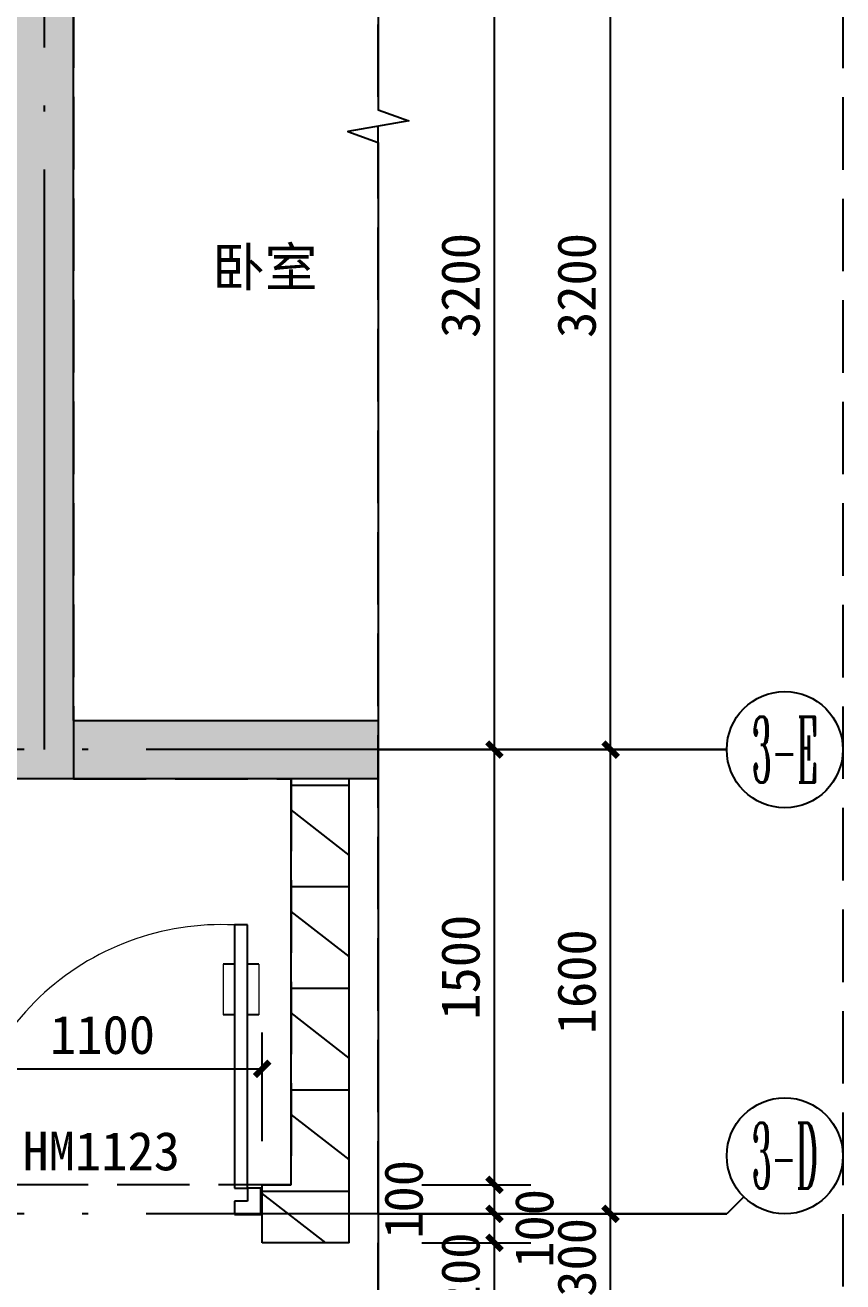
# Model space of a CAD drawing. Extents: x -10817 to 167545, y 26551 to 157048.
# Drawn here: x 70342 to 73158, y 118339 to 122671 of the extents above; entities that cross this region are included whole.
import ezdxf
from ezdxf.enums import TextEntityAlignment as Align
from ezdxf.xclip import XClip

# ---------------------------------------------------------------- set-up
doc = ezdxf.new("R2010")
doc.units = 0
doc.header["$LTSCALE"] = 1000
doc.header["$MEASUREMENT"] = 0
doc.header["$XCLIPFRAME"] = 0
doc.linetypes.add('DASH', pattern=[0.35, 0.25, -0.1])
doc.linetypes.add('DOTE', pattern=[2.42, 2, -0.2, 0.02, -0.2])
doc.layers.get('Defpoints').update_dxf_attribs({"color": 30, "linetype": 'DASH'})
for name, color, linetype in [('125-墙体$0$125-墙体$0$A-COLU-CONC-HATC', 204, 'Continuous'), ('125-墙体$0$125-墙体$0$A-DOOR', 51, 'Continuous'), ('125-墙体$0$125-墙体$0$A-WALL-CONC', 9, 'Continuous'), ('125-墙体$0$A-WALL-BLOK', 131, 'Continuous'), ('125-核心筒-标准层$0$A-COLU-CONC-HATC', 204, 'Continuous'), ('125-核心筒-标准层$0$A-WALL-CONC', 9, 'Continuous'), ('3#-夹层$0$A-ANNO-TEXT', 7, 'Continuous'), ('A-ANNO-AXIS-CIRC', 3, 'Continuous'), ('A-ANNO-AXIS-TEXT', 7, 'Continuous'), ('A-ANNO-DIMS', 3, 'Continuous'), ('A-ANNO-DOTE', 10, 'DOTE'), ('A-ANNO-SYMB', 3, 'Continuous'), ('A-ANNO-TEXT', 7, 'Continuous'), ('AXIS_TEXT', 7, 'Continuous')]:
    doc.layers.add(name, color=color, linetype=linetype)
doc.styles.add('3#-夹层$0$Standard', font='')
doc.styles.add('_TCH_AXIS', font='COMPLEX', dxfattribs={"bigfont": 'GBCBIG'})
doc.styles.add('_TCH_DIM_T3', font='')
doc.styles.add('COMPLEX', font='COMPLEX')
doc.styles.get("Standard").update_dxf_attribs({"font": ''})
doc.styles.get('3#-夹层$0$Standard').set_extended_font_data('SimSun')
doc.styles.get('_TCH_DIM_T3').set_extended_font_data('SimSun')
doc.styles.get('Standard').set_extended_font_data('SimSun')
doc.dimstyles.new('_TCH_ARCH&&50', dxfattribs={"dimtxt": 132.911392, "dimasz": 50, "dimexe": 125, "dimexo": 150, "dimgap": 50, "dimtad": 1, "dimdec": 0, "dimzin": 0, "dimdsep": 46, "dimtxsty": '_TCH_DIM_T3', "dimblk": 'ARCHTICK', "dimcen": 0.09, "dimclrt": 7, "dimazin": 2, "dimtfac": 1, "dimtdec": 0, "dimtix": 1, "dimtmove": 2, "dimatfit": 3, "dimfxl": 50, "dimtolj": 1, "dimtzin": 0, "dimarcsym": 0})
pattern_1 = [(0, (0, 0), (0, 350), []), (37.875, (400, 0), (-169.615, 218.077), []), (90, (400, 0), (-450, 3e-14), [])]

# ---------------------------------------------------------------- blocks, each defined once
blk = doc.blocks.new('125-核心筒-标准层')
at = {"layer": '125-核心筒-标准层$0$A-COLU-CONC-HATC'}
for points in [[(-1850, 4000), (-1650, 3800), (-1650, 6634.3), (-1850, 6634.3)], [(-1850, 4000), (-1850, 3800), (-1650, 3800)]]:
    blk.add_hatch(color=256, dxfattribs=at).paths.add_polyline_path(points)
at = {"layer": '125-核心筒-标准层$0$A-WALL-CONC'}
for p, q in [((-1850, 4000), (-1850, 6634.3)), ((-1850, 4000), (-1850, 4000)), ((-1850, 3800), (-1650, 3800))]:
    blk.add_line(p, q, dxfattribs=at)
blk = doc.blocks.new('125-墙体$0$125-墙体$0$$DorLib2D$00000009')
for p, q in [((0.4129, 0.9053), (0.4129, 0.0807)), ((0.4541, 0.9053), (0.4129, 0.9053)), ((0.4541, 0.0807), (0.4541, 0.9053)), ((0.4129, 0.7822), (0.378, 0.7822)), ((0.489, 0.7822), (0.4541, 0.7822)), ((0.4129, 0.6235), (0.378, 0.6235)), ((0.489, 0.6235), (0.4541, 0.6235)), ((-0.4941, 0.0807), (-0.4529, 0.0807)), ((-0.4941, -0.0018), (-0.4941, 0.0807)), ((-0.4529, 0.0807), (-0.4529, 0.0395)), ((0.4129, 0.0807), (0.4541, 0.0807)), ((0.4953, 0.0807), (0.4541, 0.0807)), ((0.4541, 0.0807), (0.4541, 0.0395)), ((0.4953, -0.0018), (0.4953, 0.0807)), ((-0.4529, 0.0395), (-0.4117, 0.0395)), ((-0.4117, 0.0395), (-0.4117, -0.0018)), ((0.4541, 0.0395), (0.4129, 0.0395)), ((0.4129, 0.0395), (0.4129, -0.0018)), ((-0.4941, -0.0018), (-0.4941, -0.0018)), ((-0.4117, -0.0018), (-0.4941, -0.0018)), ((0.4129, -0.0018), (0.4953, -0.0018)), ((0.4953, -0.0018), (0.4953, -0.0018))]:
    blk.add_line(p, q)
at = {"lineweight": 13}
for p, q in [((0.378, 0.7822), (0.378, 0.6235)), ((0.489, 0.7822), (0.489, 0.6235))]:
    blk.add_line(p, q, dxfattribs=at)
blk.add_arc((0.3716, 0.0817), 0.8246, 87.134, 180.0717, dxfattribs=at)
blk = doc.blocks.new('125-墙体')
at = {"layer": '125-墙体$0$125-墙体$0$A-COLU-CONC-HATC'}
blk.add_hatch(color=256, dxfattribs=at).paths.add_polyline_path([(8600, -3100), (6950, -3100), (6950, -3300), (8600, -3300)])
h = blk.add_hatch(dxfattribs=at)
h.set_pattern_fill('空心砖', color=256, scale=100, style=0)
h.set_pattern_definition(pattern_1)
h.paths.add_polyline_path([(7650, -4900), (7850, -4700), (7850, -3300), (7650, -3300)])
h = blk.add_hatch(dxfattribs=at)
h.set_pattern_fill('空心砖', color=256, scale=100, style=0)
h.set_pattern_definition(pattern_1)
h.paths.add_polyline_path([(7650, -4900), (7950, -4900), (7950, -4700), (7850, -4700)])
at = {"layer": '125-墙体$0$125-墙体$0$A-WALL-CONC'}
for p, q in [((8600, -3100), (6950, -3100)), ((6950, -3300), (8600, -3300))]:
    blk.add_line(p, q, dxfattribs=at)
at = {"layer": '125-墙体$0$A-WALL-BLOK'}
for p, q in [((7650, -4900), (7650, -3300)), ((7650, -3300), (7850, -3300)), ((7850, -4700), (7850, -3300)), ((7950, -4700), (7850, -4700)), ((7950, -4900), (7950, -4700)), ((7650, -4900), (7950, -4900))]:
    blk.add_line(p, q, dxfattribs=at)
at = {"layer": 'Defpoints'}
blk.add_lwpolyline([(8600, 100), (8600, -3300), (7850, -3300), (7850, -4700), (9150, -4700), (9150, -7200), (10350, -7200), (10350, -11200)], dxfattribs=at)
at = {"layer": '125-墙体$0$125-墙体$0$A-DOOR', "xscale": 1100, "yscale": -1100, "zscale": 200, "rotation": 180}
blk.add_blockref('125-墙体$0$125-墙体$0$$DorLib2D$00000009', (8500, -4800), dxfattribs=at)
blk = doc.blocks.new('_ArchTick')
at = {"color": 0, "linetype": 'ByBlock', "const_width": 0.4}
blk.add_lwpolyline([(-0.5, -0.5), (0.5, 0.5)], dxfattribs=at)
blk = doc.blocks.new('*D3161')
at = {"layer": 'A-ANNO-DIMS', "color": 0, "lineweight": -2, "transparency": 16777216}
for p, q in [((71958.2, 118473.5), (71958.2, 118523.5)), ((71708.2, 118473.5), (72083.2, 118473.5)), ((71958.2, 118273.5), (71958.2, 118473.5)), ((71708.2, 118273.5), (72083.2, 118273.5)), ((71958.2, 118273.5), (71958.2, 118223.5))]:
    blk.add_line(p, q, dxfattribs=at)
at = {"layer": 'Defpoints', "color": 0, "transparency": 16777216}
for p in [(71558.2, 118473.5), (71958.2, 118473.5), (71558.2, 118273.5)]:
    blk.add_point(p, dxfattribs=at)
at = {"layer": 'A-ANNO-DIMS', "color": 0, "lineweight": -2, "transparency": 16777216, "xscale": 50, "yscale": 50, "zscale": 50}
for p, rotation in [((71958.2, 118473.5), 270), ((71958.2, 118273.5), 90)]:
    blk.add_blockref('_ArchTick', p, dxfattribs=dict(at, rotation=rotation))
at = {"layer": 'A-ANNO-DIMS', "color": 7, "transparency": 16777216, "insert": (71841.7, 118373.5), "char_height": 132.91, "attachment_point": 5, "rotation": 90, "style": '_TCH_DIM_T3'}
blk.add_mtext('\\A1;200', dxfattribs=at)
blk = doc.blocks.new('*D3162')
at = {"layer": 'A-ANNO-DIMS', "color": 0, "lineweight": -2, "transparency": 16777216}
for p, q in [((71708.2, 118573.5), (72083.2, 118573.5)), ((71958.2, 118473.5), (71958.2, 118573.5)), ((71708.2, 118473.5), (72083.2, 118473.5))]:
    blk.add_line(p, q, dxfattribs=at)
at = {"layer": 'Defpoints', "color": 0, "transparency": 16777216}
for p in [(71558.2, 118573.5), (71958.2, 118573.5), (71558.2, 118473.5)]:
    blk.add_point(p, dxfattribs=at)
at = {"layer": 'A-ANNO-DIMS', "color": 0, "lineweight": -2, "transparency": 16777216, "xscale": 50, "yscale": 50, "zscale": 50}
for p, rotation in [((71958.2, 118573.5), 90), ((71958.2, 118473.5), 270)]:
    blk.add_blockref('_ArchTick', p, dxfattribs=dict(at, rotation=rotation))
at = {"layer": 'A-ANNO-DIMS', "color": 7, "transparency": 16777216, "insert": (72095.7, 118523.5), "char_height": 132.91, "attachment_point": 5, "rotation": 90, "style": '_TCH_DIM_T3'}
blk.add_mtext('\\A1;100', dxfattribs=at)
blk = doc.blocks.new('*D3163')
at = {"layer": 'A-ANNO-DIMS', "color": 0, "lineweight": -2, "transparency": 16777216}
for p, q in [((71708.2, 118673.5), (72083.2, 118673.5)), ((71958.2, 118573.5), (71958.2, 118673.5)), ((71708.2, 118573.5), (72083.2, 118573.5))]:
    blk.add_line(p, q, dxfattribs=at)
at = {"layer": 'Defpoints', "color": 0, "transparency": 16777216}
for p in [(71558.2, 118673.5), (71958.2, 118673.5), (71558.2, 118573.5)]:
    blk.add_point(p, dxfattribs=at)
at = {"layer": 'A-ANNO-DIMS', "color": 0, "lineweight": -2, "transparency": 16777216, "xscale": 50, "yscale": 50, "zscale": 50}
for p, rotation in [((71958.2, 118673.5), 90), ((71958.2, 118573.5), 270)]:
    blk.add_blockref('_ArchTick', p, dxfattribs=dict(at, rotation=rotation))
at = {"layer": 'A-ANNO-DIMS', "color": 7, "transparency": 16777216, "insert": (71645.7, 118623.5), "char_height": 132.91, "attachment_point": 5, "rotation": 90, "style": '_TCH_DIM_T3'}
blk.add_mtext('\\A1;100', dxfattribs=at)
blk = doc.blocks.new('*D3164')
at = {"layer": 'A-ANNO-DIMS', "color": 0, "lineweight": -2, "transparency": 16777216}
for p, q in [((71708.2, 120173.5), (72083.2, 120173.5)), ((71958.2, 118673.5), (71958.2, 120173.5)), ((71708.2, 118673.5), (72083.2, 118673.5))]:
    blk.add_line(p, q, dxfattribs=at)
at = {"layer": 'Defpoints', "color": 0, "transparency": 16777216}
for p in [(71558.2, 120173.5), (71958.2, 120173.5), (71558.2, 118673.5)]:
    blk.add_point(p, dxfattribs=at)
at = {"layer": 'A-ANNO-DIMS', "color": 0, "lineweight": -2, "transparency": 16777216, "xscale": 50, "yscale": 50, "zscale": 50}
for p, rotation in [((71958.2, 120173.5), 90), ((71958.2, 118673.5), 270)]:
    blk.add_blockref('_ArchTick', p, dxfattribs=dict(at, rotation=rotation))
at = {"layer": 'A-ANNO-DIMS', "color": 7, "transparency": 16777216, "insert": (71841.7, 119423.5), "char_height": 132.91, "attachment_point": 5, "rotation": 90, "style": '_TCH_DIM_T3'}
blk.add_mtext('\\A1;1500', dxfattribs=at)
blk = doc.blocks.new('*D3165')
at = {"layer": 'A-ANNO-DIMS', "color": 0, "lineweight": -2, "transparency": 16777216}
for p, q in [((71708.2, 123373.5), (72083.2, 123373.5)), ((71958.2, 120173.5), (71958.2, 123373.5)), ((71708.2, 120173.5), (72083.2, 120173.5))]:
    blk.add_line(p, q, dxfattribs=at)
at = {"layer": 'Defpoints', "color": 0, "transparency": 16777216}
for p in [(71558.2, 123373.5), (71958.2, 123373.5), (71558.2, 120173.5)]:
    blk.add_point(p, dxfattribs=at)
at = {"layer": 'A-ANNO-DIMS', "color": 0, "lineweight": -2, "transparency": 16777216, "xscale": 50, "yscale": 50, "zscale": 50}
for p, rotation in [((71958.2, 123373.5), 90), ((71958.2, 120173.5), 270)]:
    blk.add_blockref('_ArchTick', p, dxfattribs=dict(at, rotation=rotation))
at = {"layer": 'A-ANNO-DIMS', "color": 7, "transparency": 16777216, "insert": (71841.7, 121773.5), "char_height": 132.91, "attachment_point": 5, "rotation": 90, "style": '_TCH_DIM_T3'}
blk.add_mtext('\\A1;3200', dxfattribs=at)
blk = doc.blocks.new('*D3173')
at = {"layer": 'A-ANNO-DIMS', "color": 0, "lineweight": -2, "transparency": 16777216}
for p, q in [((72358.2, 118573.5), (72358.2, 118623.5)), ((72108.2, 118573.5), (72483.2, 118573.5)), ((72358.2, 118273.5), (72358.2, 118573.5)), ((72108.2, 118273.5), (72483.2, 118273.5)), ((72358.2, 118273.5), (72358.2, 118223.5))]:
    blk.add_line(p, q, dxfattribs=at)
at = {"layer": 'Defpoints', "color": 0, "transparency": 16777216}
for p in [(71958.2, 118573.5), (72358.2, 118573.5), (71958.2, 118273.5)]:
    blk.add_point(p, dxfattribs=at)
at = {"layer": 'A-ANNO-DIMS', "color": 0, "lineweight": -2, "transparency": 16777216, "xscale": 50, "yscale": 50, "zscale": 50}
for p, rotation in [((72358.2, 118573.5), 270), ((72358.2, 118273.5), 90)]:
    blk.add_blockref('_ArchTick', p, dxfattribs=dict(at, rotation=rotation))
at = {"layer": 'A-ANNO-DIMS', "color": 7, "transparency": 16777216, "insert": (72241.7, 118423.5), "char_height": 132.91, "attachment_point": 5, "rotation": 90, "style": '_TCH_DIM_T3'}
blk.add_mtext('\\A1;300', dxfattribs=at)
blk = doc.blocks.new('*D3174')
at = {"layer": 'A-ANNO-DIMS', "color": 0, "lineweight": -2, "transparency": 16777216}
for p, q in [((72108.2, 120173.5), (72483.2, 120173.5)), ((72358.2, 118573.5), (72358.2, 120173.5)), ((72108.2, 118573.5), (72483.2, 118573.5))]:
    blk.add_line(p, q, dxfattribs=at)
at = {"layer": 'Defpoints', "color": 0, "transparency": 16777216}
for p in [(71958.2, 120173.5), (72358.2, 120173.5), (71958.2, 118573.5)]:
    blk.add_point(p, dxfattribs=at)
at = {"layer": 'A-ANNO-DIMS', "color": 0, "lineweight": -2, "transparency": 16777216, "xscale": 50, "yscale": 50, "zscale": 50}
for p, rotation in [((72358.2, 120173.5), 90), ((72358.2, 118573.5), 270)]:
    blk.add_blockref('_ArchTick', p, dxfattribs=dict(at, rotation=rotation))
at = {"layer": 'A-ANNO-DIMS', "color": 7, "transparency": 16777216, "insert": (72241.7, 119373.5), "char_height": 132.91, "attachment_point": 5, "rotation": 90, "style": '_TCH_DIM_T3'}
blk.add_mtext('\\A1;1600', dxfattribs=at)
blk = doc.blocks.new('*D3175')
at = {"layer": 'A-ANNO-DIMS', "color": 0, "lineweight": -2, "transparency": 16777216}
for p, q in [((72108.2, 123373.5), (72483.2, 123373.5)), ((72358.2, 120173.5), (72358.2, 123373.5)), ((72108.2, 120173.5), (72483.2, 120173.5))]:
    blk.add_line(p, q, dxfattribs=at)
at = {"layer": 'Defpoints', "color": 0, "transparency": 16777216}
for p in [(71958.2, 123373.5), (72358.2, 123373.5), (71958.2, 120173.5)]:
    blk.add_point(p, dxfattribs=at)
at = {"layer": 'A-ANNO-DIMS', "color": 0, "lineweight": -2, "transparency": 16777216, "xscale": 50, "yscale": 50, "zscale": 50}
for p, rotation in [((72358.2, 123373.5), 90), ((72358.2, 120173.5), 270)]:
    blk.add_blockref('_ArchTick', p, dxfattribs=dict(at, rotation=rotation))
at = {"layer": 'A-ANNO-DIMS', "color": 7, "transparency": 16777216, "insert": (72241.7, 121773.5), "char_height": 132.91, "attachment_point": 5, "rotation": 90, "style": '_TCH_DIM_T3'}
blk.add_mtext('\\A1;3200', dxfattribs=at)
blk = doc.blocks.new('*D3182')
at = {"layer": 'A-ANNO-DIMS', "color": 0, "lineweight": -2, "transparency": 16777216}
for p, q in [((70058.2, 118823.5), (70058.2, 119198.5)), ((71158.2, 118823.5), (71158.2, 119198.5)), ((70058.2, 119073.5), (71158.2, 119073.5))]:
    blk.add_line(p, q, dxfattribs=at)
at = {"layer": 'Defpoints', "color": 0, "transparency": 16777216}
for p in [(71158.2, 119073.5), (70058.2, 118673.5), (71158.2, 118673.5)]:
    blk.add_point(p, dxfattribs=at)
at = {"layer": 'A-ANNO-DIMS', "color": 0, "lineweight": -2, "transparency": 16777216, "xscale": 50, "yscale": 50, "zscale": 50, "rotation": 180}
blk.add_blockref('_ArchTick', (70058.2, 119073.5), dxfattribs=at)
at = {"layer": 'A-ANNO-DIMS', "color": 0, "lineweight": -2, "transparency": 16777216, "xscale": 50, "yscale": 50, "zscale": 50}
blk.add_blockref('_ArchTick', (71158.2, 119073.5), dxfattribs=at)
at = {"layer": 'A-ANNO-DIMS', "color": 7, "transparency": 16777216, "insert": (70608.2, 119190), "char_height": 132.91, "attachment_point": 5, "style": '_TCH_DIM_T3'}
blk.add_mtext('\\A1;1100', dxfattribs=at)
blk = doc.blocks.new('_AXISO')
blk.add_circle((0, 0), 0.5)
at = {"layer": 'AXIS_TEXT', "style": 'COMPLEX', "width": 1.041667}
blk.add_attdef('A', text='', height=0.56, dxfattribs=at).set_placement((-0.25, -0.28), (0.25, -0.28), align=Align.FIT)

msp = doc.modelspace()

# ---------------------------------------------------------------- linework, layer by layer
at = {"layer": 'A-ANNO-AXIS-CIRC'}
for p, q in [((71558.2, 120173.5), (72758.2, 120173.5)), ((72816.7, 118632.1), (72758.2, 118573.5)), ((71558.2, 118573.5), (72758.2, 118573.5))]:
    msp.add_line(p, q, dxfattribs=at)
at = {"layer": 'A-ANNO-DOTE', "elevation": 0}
for points in [[(70408.2, 120173.5), (70408.2, 130072.6)], [(72758.2, 120173.5), (64558.1, 120173.5)], [(72758.2, 118573.5), (64558.1, 118573.5)]]:
    msp.add_lwpolyline(points, dxfattribs=at)
at = {"layer": 'A-ANNO-SYMB'}
msp.add_lwpolyline([(71558.1, 128872.6), (71558.1, 122379.3), (71663.1, 122341.1), (71453.1, 122304.1), (71558.1, 122266.8), (71558.1, 115773.5)], dxfattribs=at)
at = {"layer": 'Defpoints'}
msp.add_lwpolyline([(64158.1, 130472.6), (73158.1, 130472.6), (73158.1, 114173.5), (64158.1, 114173.5)], close=True, dxfattribs=at)
at = {"layer": 'Defpoints', "elevation": 0}
msp.add_lwpolyline([(65758.1, 115773.5), (71558.1, 115773.5), (71558.1, 128872.6), (65758.1, 128872.6)], close=True, dxfattribs=at)

# ---------------------------------------------------------------- block references
ref = msp.add_blockref('125-核心筒-标准层', (68658.1, 116273.5, 0), dxfattribs=dict(xscale=-1))
XClip(ref).set_block_clipping_path([(-2900, -500), (2900, 12599.0639831296)])
ref = msp.add_blockref('125-墙体', (79108.1, 123373.5, 0), dxfattribs=dict(xscale=-1))
XClip(ref).set_block_clipping_path([(7550, -7600), (13350, 5499.0639831296)])
at = {"layer": 'A-ANNO-AXIS-CIRC'}
ref = msp.add_blockref('_AXISO', (72958.2, 120173.5), dxfattribs=dict(at, xscale=400, yscale=400, zscale=400))
ref.add_attrib('A', '3-E', dxfattribs={"layer": 'A-ANNO-AXIS-TEXT', "height": 226.27, "style": '_TCH_AXIS', "width": 0.344262}).set_placement((72845, 120060.4), (73071.3, 120060.4), align=Align.FIT)
ref = msp.add_blockref('_AXISO', (72958.2, 118773.5), dxfattribs=dict(at, xscale=400, yscale=400, zscale=400))
ref.add_attrib('A', '3-D', dxfattribs={"layer": 'A-ANNO-AXIS-TEXT', "height": 226.27, "style": '_TCH_AXIS', "width": 0.33871}).set_placement((72845, 118660.4), (73071.3, 118660.4), align=Align.FIT)

# ---------------------------------------------------------------- texts
at = {"layer": '3#-夹层$0$A-ANNO-TEXT', "style": '3#-夹层$0$Standard'}
msp.add_text('卧室', height=132.91, dxfattribs=at).set_placement((70985.8, 121770.7, 0))
at = {"layer": 'A-ANNO-TEXT', "color": 2}
msp.add_text('HM1123', height=132.91, dxfattribs=at).set_placement((70332.4, 118723.5, 0))

# ---------------------------------------------------------------- dimensions: what is measured, and where the dimension line sits
at = {"layer": 'A-ANNO-DIMS'}
for p1, p2, distance, picture, middle in [((71558.2, 120173.5), (71558.2, 123373.5), -400, '*D3165', (71841.7, 121773.5)), ((71958.2, 120173.5), (71958.2, 123373.5), -400, '*D3175', (72241.7, 121773.5)), ((71558.2, 118673.5), (71558.2, 120173.5), -400, '*D3164', (71841.7, 119423.5)), ((71958.2, 118573.5), (71958.2, 120173.5), -400, '*D3174', (72241.7, 119373.5)), ((70058.2, 118673.5), (71158.2, 118673.5), 400, '*D3182', (70608.2, 119190)), ((71958.2, 118273.5), (71958.2, 118573.5), -400, '*D3173', (72241.7, 118423.5)), ((71558.2, 118273.5), (71558.2, 118473.5), -400, '*D3161', (71841.7, 118373.5))]:
    dim = msp.add_aligned_dim(p1=p1, p2=p2, distance=distance, dimstyle='_TCH_ARCH&&50', dxfattribs=at)
    dim.commit()
    dim.dimension.update_dxf_attribs({"geometry": picture, "text_midpoint": middle})
for base, p1, p2, picture, middle in [((71958.2, 118673.5), (71558.2, 118573.5), (71558.2, 118673.5), '*D3163', (71645.7, 118623.5)), ((71958.2, 118573.5), (71558.2, 118473.5), (71558.2, 118573.5), '*D3162', (72095.7, 118523.5))]:
    dim = msp.add_linear_dim(base=base, p1=p1, p2=p2, angle=90, dimstyle='_TCH_ARCH&&50', dxfattribs=at)
    dim.commit()
    dim.dimension.update_dxf_attribs({"geometry": picture, "text_midpoint": middle, "dimtype": 161})

doc.saveas('drawing.dxf')
